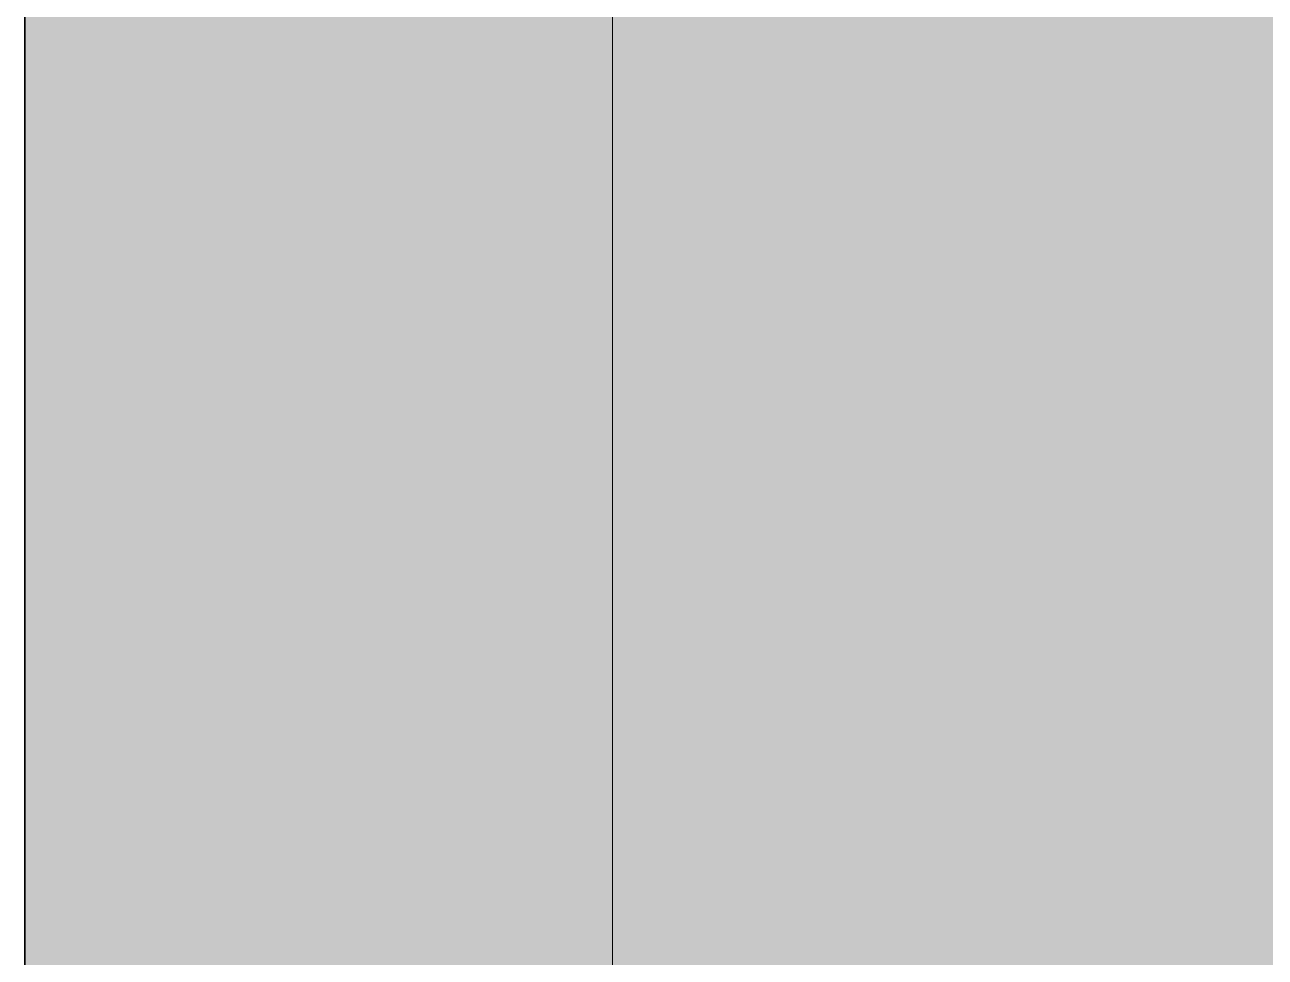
# Model space of a CAD drawing. Header units: inches. Extents: x -10205 to 13964, y -460 to 30702.
# Drawn here: x -2369.3112 to -2368.9155, y 10823.2365 to 10823.5339 of the extents above; entities that cross this region are included whole.
import ezdxf

# ---------------------------------------------------------------- set-up
doc = ezdxf.new("R2010")
doc.units = ezdxf.units.IN
doc.header["$MEASUREMENT"] = 0
for name, color, linetype, lineweight in [('00base_6150001_dwg', 147, 'Continuous', 13), ('A-GENM', 5, 'Continuous', 9), ('A-GENM-10', 5, 'Continuous', 25), ('A-WALL-7', 113, 'Continuous', 5), ('A-WALL-8', 113, 'Continuous', 25), ('PROP BALC 1ST FLOOR', 147, 'Continuous', 13)]:
    doc.layers.add(name, color=color, linetype=linetype, lineweight=lineweight)

# ---------------------------------------------------------------- blocks, each defined once
blk = doc.blocks.new('_THE_ WINDOW _ DOOR - Window - 1st Floor-1770675-SITE PLAN - CAD FILE')
at = {"layer": 'A-GENM-10'}
blk.add_line((19.0125, 0.8125), (19.0125, 4.8125), dxfattribs=at)
blk = doc.blocks.new('00base_6150001_dwg-1748108-SITE PLAN - CAD FILE')
at = {"layer": 'PROP BALC 1ST FLOOR', "flags": 128}
blk.add_lwpolyline([(4039438.51818, 3367959.13915), (4039551.20261, 3367961.01241), (4039548.64952, 3368114.59119), (4039435.96509, 3368112.71793)], close=True, dxfattribs=at)

msp = doc.modelspace()

# ---------------------------------------------------------------- hatches: boundary and pattern name
at = {"layer": 'A-WALL-7'}
h = msp.add_hatch(color=256, dxfattribs=at)
h.paths.add_polyline_path([(-2103.47374, 10823.0519), (-2102.72374, 10823.0519), (-2102.72374, 10823.8019), (-2138.91124, 10823.8019), (-2138.91124, 10823.0519), (-2103.72374, 10823.0519)], flags=0)
h.paths.add_polyline_path([(-2906.53624, 10823.0519), (-2906.53624, 10823.8019), (-2927.67374, 10823.8019), (-2927.6629, 10823.0519), (-2906.79874, 10823.0519)], flags=0)
h.paths.add_polyline_path([(-2482.62324, 10823.0519), (-2407.33624, 10823.0519), (-2407.33624, 10823.8019), (-2484.51124, 10823.8019), (-2484.51124, 10823.0519), (-2484.32374, 10823.0519)], flags=0)
h.paths.add_polyline_path([(-2269.62144, 10823.0519), (-2214.96124, 10823.0519), (-2214.96124, 10823.8019), (-2281.51124, 10823.8019), (-2281.51124, 10823.0519), (-2272.93483, 10823.0519)], flags=0)
h.paths.add_polyline_path([(-2868.51124, 10823.0519), (-2803.19874, 10823.0519), (-2803.19874, 10823.8019), (-2868.51124, 10823.8019), (-2868.51124, 10823.66715)], flags=0)
h.paths.add_polyline_path([(-2335.29874, 10823.0519), (-2319.53624, 10823.0519), (-2319.53624, 10823.8019), (-2369.31124, 10823.8019), (-2369.31124, 10823.0519), (-2362.79874, 10823.0519)], flags=0)
h.paths.add_polyline_path([(-2714.53624, 10823.0519), (-2714.53624, 10823.8019), (-2765.17374, 10823.8019), (-2765.17374, 10823.0519), (-2714.72374, 10823.0519)], flags=0)
h.paths.add_polyline_path([(-2676.51124, 10823.0519), (-2591.17374, 10823.0519), (-2591.17374, 10823.8019), (-2676.51124, 10823.8019)], flags=0)
h.paths.add_polyline_path([(-2553.14874, 10823.0519), (-2522.53624, 10823.0519), (-2522.53624, 10823.8019), (-2553.14874, 10823.8019)], flags=0)

# ---------------------------------------------------------------- linework, layer by layer
at = {"layer": 'A-WALL-8'}
msp.add_line((-2369.31124, 10823.8019), (-2369.31124, 10815.1769), dxfattribs=at)

# ---------------------------------------------------------------- block references
at = {"layer": '00base_6150001_dwg', "rotation": 89.04760487178136}
msp.add_blockref('00base_6150001_dwg-1748108-SITE PLAN - CAD FILE', (3298136.13876, -4084040.07225), dxfattribs=at)
at = {"layer": 'A-GENM'}
msp.add_blockref('_THE_ WINDOW _ DOOR - Window - 1st Floor-1770675-SITE PLAN - CAD FILE', (-2388.32374, 10819.4894), dxfattribs=at)

doc.saveas('drawing.dxf')
